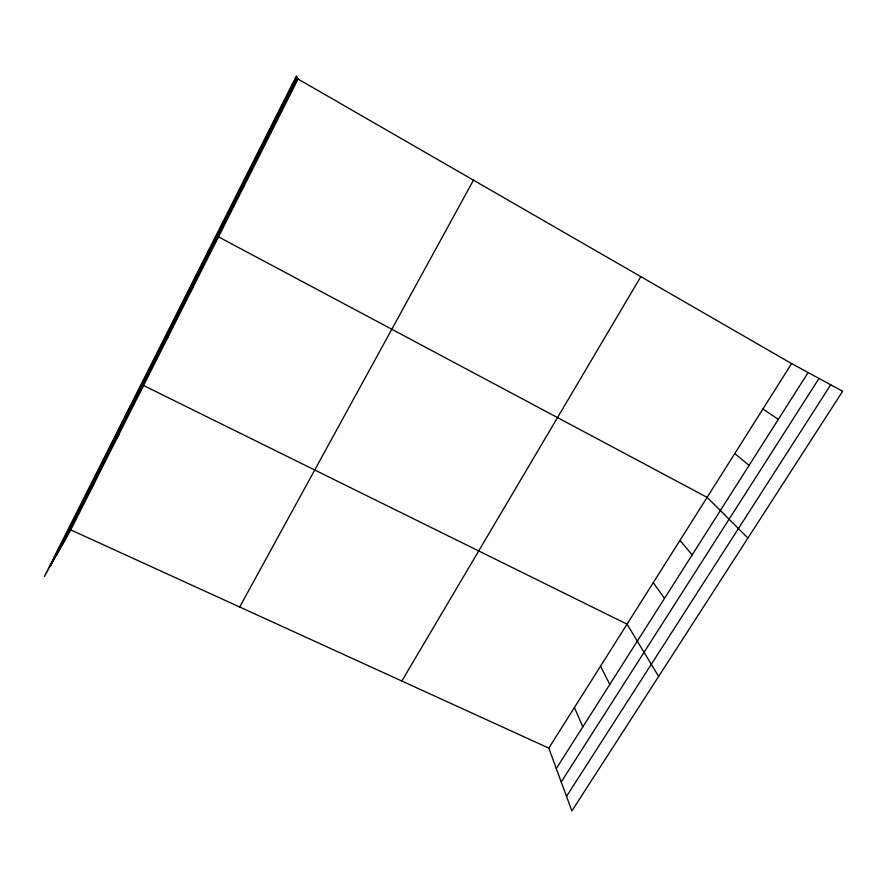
<?xml version="1.0" encoding="UTF-8"?>
<svg xmlns="http://www.w3.org/2000/svg" width="887" height="887" viewBox="0 0 887 887"><rect width="100%" height="100%" fill="white"/><g stroke="black" fill="none" stroke-linecap="round" stroke-linejoin="round"><path stroke-width="1.33" d="M50.526 565.618L296.724 76.748M56.602 554.907L297.123 77.446M62.245 544.973L297.489 78.078M70.783 529.916L298.054 79.043L296.313 76.049L44.35 576.517L70.783 529.916L548.798 748.118L571.86 810.951L842.65 391.234L791.603 363.57L298.054 79.043M239.678 607.018L473.481 180.172M86.793 496.243L94.565 482.716M111.851 446.516L118.825 434.597M401.822 681.028L640.813 276.644M124.49 417.333L143.572 385.512L627.054 624.182L658.642 676.437M162.753 345.498L168.064 336.927M548.798 748.118L791.603 363.57M556.304 768.563L808.124 372.529M561.227 781.979L819.011 378.427M566.505 796.382L830.731 384.781M188.598 294.196L193.033 287.377M207.536 252.374L218.501 236.851L707.127 497.363L747.929 538.043M241.907 188.399L244.49 185.305M269.404 133.826L271.001 132.717M762.931 408.974L778.32 419.396M734.78 453.567L749.072 465.398M679.963 540.383L692.17 554.885M653.275 582.648L664.496 598.403M600.499 666.226L609.812 684.398M574.421 707.527L582.814 726.863"/></g></svg>
